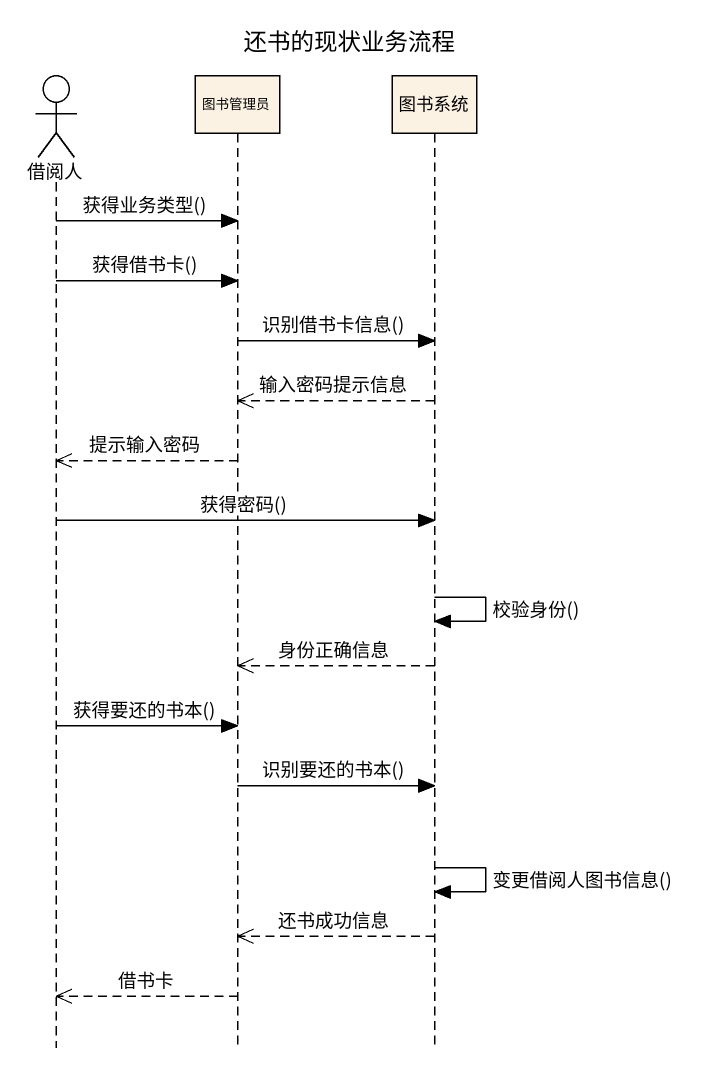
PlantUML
@startuml
title 还书的现状业务流程
hide footbox
actor 借阅人
participant 图书管理员
participant 图书系统

借阅人 -> 图书管理员 : 获得业务类型()
借阅人 -> 图书管理员 : 获得借书卡()
图书管理员 -> 图书系统 : 识别借书卡信息()
图书系统 -->> 图书管理员 : 输入密码提示信息
图书管理员 -->> 借阅人 : 提示输入密码
借阅人 -> 图书系统 : 获得密码()
图书系统 -> 图书系统 : 校验身份()
图书系统 -->> 图书管理员 : 身份正确信息
借阅人 -> 图书管理员 : 获得要还的书本()
图书管理员 -> 图书系统 : 识别要还的书本()
图书系统 -> 图书系统 : 变更借阅人图书信息()
图书系统 -->> 图书管理员 : 还书成功信息
图书管理员 -->> 借阅人 : 借书卡
@enduml
